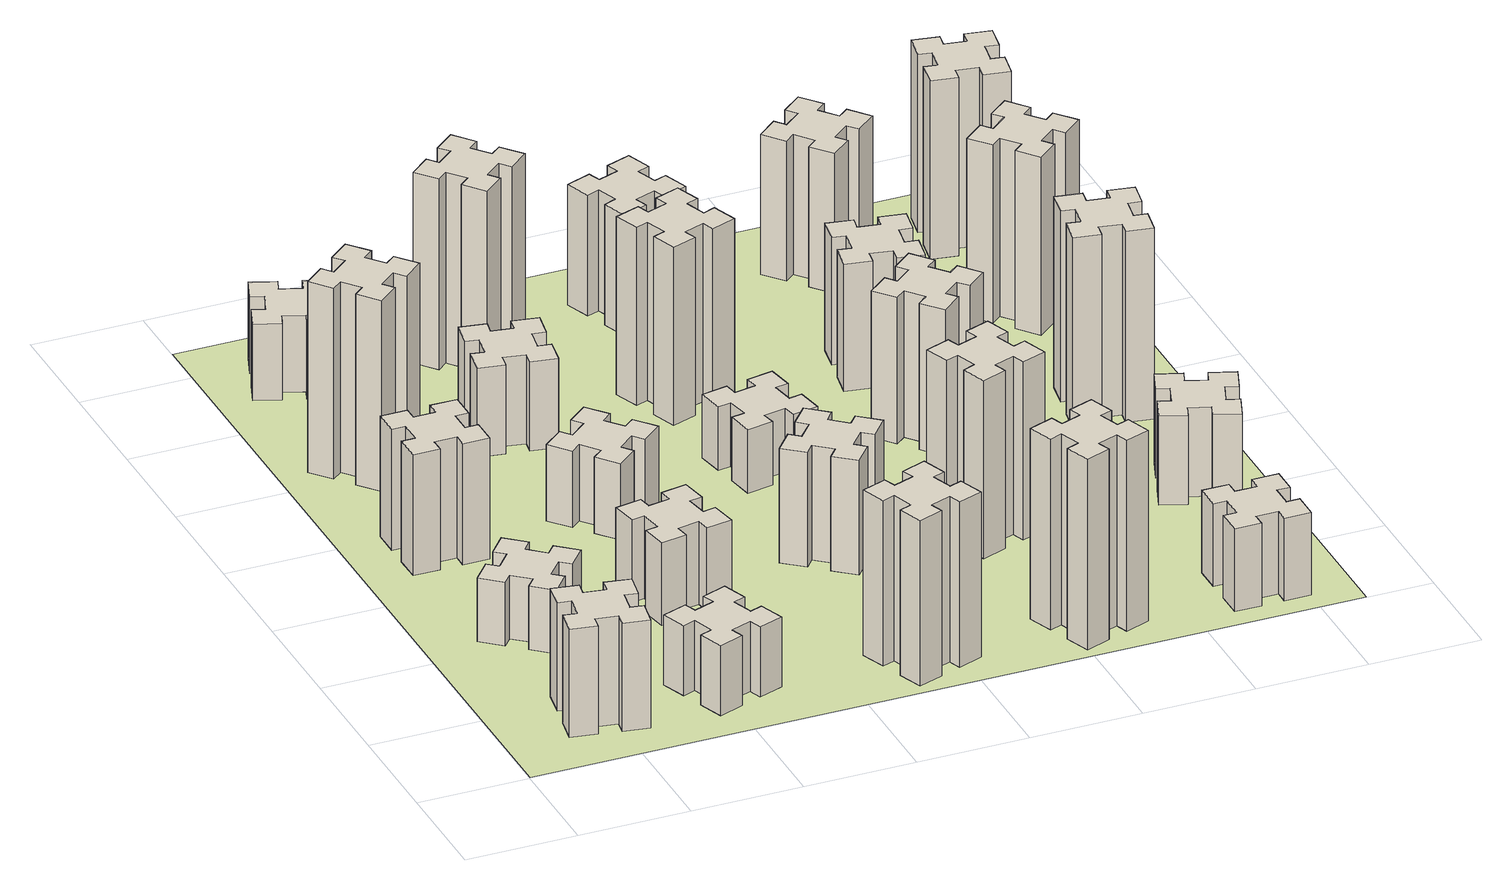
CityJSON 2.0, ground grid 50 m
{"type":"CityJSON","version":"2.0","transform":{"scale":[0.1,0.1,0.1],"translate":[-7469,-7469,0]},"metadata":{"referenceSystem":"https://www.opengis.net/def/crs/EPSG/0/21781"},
"CityObjects":{
"building1":{"type":"Building","attributes":{"class":"1000","function":"1000","usage":"1000","yearOfConstruction":2016,"roofType":"1000","measuredHeight":51,"storeysAboveGround":30,"storeysBelowGround":0},"geometry":[{"type":"Solid","lod":"1","boundaries":[[[[0,1,2,3,4,5,6,7,8,9,10,11,12,13,14,15,16,17,18,19]],[[17,16,20,21]],[[16,15,22,20]],[[15,14,23,22]],[[14,13,24,23]],[[13,12,25,24]],[[12,11,26,25]],[[11,10,27,26]],[[10,9,28,27]],[[9,8,29,28]],[[8,7,30,29]],[[7,6,31,30]],[[6,5,32,31]],[[5,4,33,32]],[[4,3,34,33]],[[3,2,35,34]],[[2,1,36,35]],[[1,0,37,36]],[[0,19,38,37]],[[19,18,39,38]],[[18,17,21,39]],[[24,25,26,27,28,29,30,31,32,33,34,35,36,37,38,39,21,20,22,23]]]]}]},
"building2":{"type":"Building","attributes":{"class":"1000","function":"1000","usage":"1000","yearOfConstruction":2016,"roofType":"1000","measuredHeight":30,"storeysAboveGround":30,"storeysBelowGround":0},"geometry":[{"type":"Solid","lod":"1","boundaries":[[[[40,41,42,43,44,45,46,47,48,49,50,51,52,53,54,55,56,57,58,59]],[[57,56,60,61]],[[56,55,62,60]],[[55,54,63,62]],[[54,53,64,63]],[[53,52,65,64]],[[52,51,66,65]],[[51,50,67,66]],[[50,49,68,67]],[[49,48,69,68]],[[48,47,70,69]],[[47,46,71,70]],[[46,45,72,71]],[[45,44,73,72]],[[44,43,74,73]],[[43,42,75,74]],[[42,41,76,75]],[[41,40,77,76]],[[40,59,78,77]],[[59,58,79,78]],[[58,57,61,79]],[[64,65,66,67,68,69,70,71,72,73,74,75,76,77,78,79,61,60,62,63]]]]}]},
"building3":{"type":"Building","attributes":{"class":"1000","function":"1000","usage":"1000","yearOfConstruction":2016,"roofType":"1000","measuredHeight":57,"storeysAboveGround":30,"storeysBelowGround":0},"geometry":[{"type":"Solid","lod":"1","boundaries":[[[[80,81,82,83,84,85,86,87,88,89,90,91,92,93,94,95,96,97,98,99]],[[97,96,100,101]],[[96,95,102,100]],[[95,94,103,102]],[[94,93,104,103]],[[93,92,105,104]],[[92,91,106,105]],[[91,90,107,106]],[[90,89,108,107]],[[89,88,109,108]],[[88,87,110,109]],[[87,86,111,110]],[[86,85,112,111]],[[85,84,113,112]],[[84,83,114,113]],[[83,82,115,114]],[[82,81,116,115]],[[81,80,117,116]],[[80,99,118,117]],[[99,98,119,118]],[[98,97,101,119]],[[104,105,106,107,108,109,110,111,112,113,114,115,116,117,118,119,101,100,102,103]]]]}]},
"building4":{"type":"Building","attributes":{"class":"1000","function":"1000","usage":"1000","yearOfConstruction":2016,"roofType":"1000","measuredHeight":33,"storeysAboveGround":30,"storeysBelowGround":0},"geometry":[{"type":"Solid","lod":"1","boundaries":[[[[120,121,122,123,124,125,126,127,128,129,130,131,132,133,134,135,136,137,138,139]],[[137,136,140,141]],[[136,135,142,140]],[[135,134,143,142]],[[134,133,144,143]],[[133,132,145,144]],[[132,131,146,145]],[[131,130,147,146]],[[130,129,148,147]],[[129,128,149,148]],[[128,127,150,149]],[[127,126,151,150]],[[126,125,152,151]],[[125,124,153,152]],[[124,123,154,153]],[[123,122,155,154]],[[122,121,156,155]],[[121,120,157,156]],[[120,139,158,157]],[[139,138,159,158]],[[138,137,141,159]],[[144,145,146,147,148,149,150,151,152,153,154,155,156,157,158,159,141,140,142,143]]]]}]},
"building5":{"type":"Building","attributes":{"class":"1000","function":"1000","usage":"1000","yearOfConstruction":2016,"roofType":"1000","measuredHeight":90,"storeysAboveGround":30,"storeysBelowGround":0},"geometry":[{"type":"Solid","lod":"1","boundaries":[[[[160,161,162,163,164,165,166,167,168,169,170,171,172,173,174,175,176,177,178,179]],[[177,176,180,181]],[[176,175,182,180]],[[175,174,183,182]],[[174,173,184,183]],[[173,172,185,184]],[[172,171,186,185]],[[171,170,187,186]],[[170,169,188,187]],[[169,168,189,188]],[[168,167,190,189]],[[167,166,191,190]],[[166,165,192,191]],[[165,164,193,192]],[[164,163,194,193]],[[163,162,195,194]],[[162,161,196,195]],[[161,160,197,196]],[[160,179,198,197]],[[179,178,199,198]],[[178,177,181,199]],[[184,185,186,187,188,189,190,191,192,193,194,195,196,197,198,199,181,180,182,183]]]]}]},
"building6":{"type":"Building","attributes":{"class":"1000","function":"1000","usage":"1000","yearOfConstruction":2016,"roofType":"1000","measuredHeight":36,"storeysAboveGround":30,"storeysBelowGround":0},"geometry":[{"type":"Solid","lod":"1","boundaries":[[[[200,201,202,203,204,205,206,207,208,209,210,211,212,213,214,215,216,217,218,219]],[[217,216,220,221]],[[216,215,222,220]],[[215,214,223,222]],[[214,213,224,223]],[[213,212,225,224]],[[212,211,226,225]],[[211,210,227,226]],[[210,209,228,227]],[[209,208,229,228]],[[208,207,230,229]],[[207,206,231,230]],[[206,205,232,231]],[[205,204,233,232]],[[204,203,234,233]],[[203,202,235,234]],[[202,201,236,235]],[[201,200,237,236]],[[200,219,238,237]],[[219,218,239,238]],[[218,217,221,239]],[[224,225,226,227,228,229,230,231,232,233,234,235,236,237,238,239,221,220,222,223]]]]}]},
"building7":{"type":"Building","attributes":{"class":"1000","function":"1000","usage":"1000","yearOfConstruction":2016,"roofType":"1000","measuredHeight":39,"storeysAboveGround":30,"storeysBelowGround":0},"geometry":[{"type":"Solid","lod":"1","boundaries":[[[[240,241,242,243,244,245,246,247,248,249,250,251,252,253,254,255,256,257,258,259]],[[257,256,260,261]],[[256,255,262,260]],[[255,254,263,262]],[[254,253,264,263]],[[253,252,265,264]],[[252,251,266,265]],[[251,250,267,266]],[[250,249,268,267]],[[249,248,269,268]],[[248,247,270,269]],[[247,246,271,270]],[[246,245,272,271]],[[245,244,273,272]],[[244,243,274,273]],[[243,242,275,274]],[[242,241,276,275]],[[241,240,277,276]],[[240,259,278,277]],[[259,258,279,278]],[[258,257,261,279]],[[264,265,266,267,268,269,270,271,272,273,274,275,276,277,278,279,261,260,262,263]]]]}]},
"building8":{"type":"Building","attributes":{"class":"1000","function":"1000","usage":"1000","yearOfConstruction":2016,"roofType":"1000","measuredHeight":36,"storeysAboveGround":30,"storeysBelowGround":0},"geometry":[{"type":"Solid","lod":"1","boundaries":[[[[280,281,282,283,284,285,286,287,288,289,290,291,292,293,294,295,296,297,298,299]],[[297,296,300,301]],[[296,295,302,300]],[[295,294,303,302]],[[294,293,304,303]],[[293,292,305,304]],[[292,291,306,305]],[[291,290,307,306]],[[290,289,308,307]],[[289,288,309,308]],[[288,287,310,309]],[[287,286,311,310]],[[286,285,312,311]],[[285,284,313,312]],[[284,283,314,313]],[[283,282,315,314]],[[282,281,316,315]],[[281,280,317,316]],[[280,299,318,317]],[[299,298,319,318]],[[298,297,301,319]],[[304,305,306,307,308,309,310,311,312,313,314,315,316,317,318,319,301,300,302,303]]]]}]},
"building9":{"type":"Building","attributes":{"class":"1000","function":"1000","usage":"1000","yearOfConstruction":2016,"roofType":"1000","measuredHeight":42,"storeysAboveGround":30,"storeysBelowGround":0},"geometry":[{"type":"Solid","lod":"1","boundaries":[[[[320,321,322,323,324,325,326,327,328,329,330,331,332,333,334,335,336,337,338,339]],[[337,336,340,341]],[[336,335,342,340]],[[335,334,343,342]],[[334,333,344,343]],[[333,332,345,344]],[[332,331,346,345]],[[331,330,347,346]],[[330,329,348,347]],[[329,328,349,348]],[[328,327,350,349]],[[327,326,351,350]],[[326,325,352,351]],[[325,324,353,352]],[[324,323,354,353]],[[323,322,355,354]],[[322,321,356,355]],[[321,320,357,356]],[[320,339,358,357]],[[339,338,359,358]],[[338,337,341,359]],[[344,345,346,347,348,349,350,351,352,353,354,355,356,357,358,359,341,340,342,343]]]]}]},
"building10":{"type":"Building","attributes":{"class":"1000","function":"1000","usage":"1000","yearOfConstruction":2016,"roofType":"1000","measuredHeight":78,"storeysAboveGround":30,"storeysBelowGround":0},"geometry":[{"type":"Solid","lod":"1","boundaries":[[[[360,361,362,363,364,365,366,367,368,369,370,371,372,373,374,375,376,377,378,379]],[[377,376,380,381]],[[376,375,382,380]],[[375,374,383,382]],[[374,373,384,383]],[[373,372,385,384]],[[372,371,386,385]],[[371,370,387,386]],[[370,369,388,387]],[[369,368,389,388]],[[368,367,390,389]],[[367,366,391,390]],[[366,365,392,391]],[[365,364,393,392]],[[364,363,394,393]],[[363,362,395,394]],[[362,361,396,395]],[[361,360,397,396]],[[360,379,398,397]],[[379,378,399,398]],[[378,377,381,399]],[[384,385,386,387,388,389,390,391,392,393,394,395,396,397,398,399,381,380,382,383]]]]}]},
"building11":{"type":"Building","attributes":{"class":"1000","function":"1000","usage":"1000","yearOfConstruction":2016,"roofType":"1000","measuredHeight":90,"storeysAboveGround":30,"storeysBelowGround":0},"geometry":[{"type":"Solid","lod":"1","boundaries":[[[[400,401,402,403,404,405,406,407,408,409,410,411,412,413,414,415,416,417,418,419]],[[417,416,420,421]],[[416,415,422,420]],[[415,414,423,422]],[[414,413,424,423]],[[413,412,425,424]],[[412,411,426,425]],[[411,410,427,426]],[[410,409,428,427]],[[409,408,429,428]],[[408,407,430,429]],[[407,406,431,430]],[[406,405,432,431]],[[405,404,433,432]],[[404,403,434,433]],[[403,402,435,434]],[[402,401,436,435]],[[401,400,437,436]],[[400,419,438,437]],[[419,418,439,438]],[[418,417,421,439]],[[424,425,426,427,428,429,430,431,432,433,434,435,436,437,438,439,421,420,422,423]]]]}]},
"building12":{"type":"Building","attributes":{"class":"1000","function":"1000","usage":"1000","yearOfConstruction":2016,"roofType":"1000","measuredHeight":54,"storeysAboveGround":30,"storeysBelowGround":0},"geometry":[{"type":"Solid","lod":"1","boundaries":[[[[440,441,442,443,444,445,446,447,448,449,450,451,452,453,454,455,456,457,458,459]],[[457,456,460,461]],[[456,455,462,460]],[[455,454,463,462]],[[454,453,464,463]],[[453,452,465,464]],[[452,451,466,465]],[[451,450,467,466]],[[450,449,468,467]],[[449,448,469,468]],[[448,447,470,469]],[[447,446,471,470]],[[446,445,472,471]],[[445,444,473,472]],[[444,443,474,473]],[[443,442,475,474]],[[442,441,476,475]],[[441,440,477,476]],[[440,459,478,477]],[[459,458,479,478]],[[458,457,461,479]],[[464,465,466,467,468,469,470,471,472,473,474,475,476,477,478,479,461,460,462,463]]]]}]},
"building13":{"type":"Building","attributes":{"class":"1000","function":"1000","usage":"1000","yearOfConstruction":2016,"roofType":"1000","measuredHeight":30,"storeysAboveGround":30,"storeysBelowGround":0},"geometry":[{"type":"Solid","lod":"1","boundaries":[[[[480,481,482,483,484,485,486,487,488,489,490,491,492,493,494,495,496,497,498,499]],[[497,496,500,501]],[[496,495,502,500]],[[495,494,503,502]],[[494,493,504,503]],[[493,492,505,504]],[[492,491,506,505]],[[491,490,507,506]],[[490,489,508,507]],[[489,488,509,508]],[[488,487,510,509]],[[487,486,511,510]],[[486,485,512,511]],[[485,484,513,512]],[[484,483,514,513]],[[483,482,515,514]],[[482,481,516,515]],[[481,480,517,516]],[[480,499,518,517]],[[499,498,519,518]],[[498,497,501,519]],[[504,505,506,507,508,509,510,511,512,513,514,515,516,517,518,519,501,500,502,503]]]]}]},
"building14":{"type":"Building","attributes":{"class":"1000","function":"1000","usage":"1000","yearOfConstruction":2016,"roofType":"1000","measuredHeight":84,"storeysAboveGround":30,"storeysBelowGround":0},"geometry":[{"type":"Solid","lod":"1","boundaries":[[[[520,521,522,523,524,525,526,527,528,529,530,531,532,533,534,535,536,537,538,539]],[[537,536,540,541]],[[536,535,542,540]],[[535,534,543,542]],[[534,533,544,543]],[[533,532,545,544]],[[532,531,546,545]],[[531,530,547,546]],[[530,529,548,547]],[[529,528,549,548]],[[528,527,550,549]],[[527,526,551,550]],[[526,525,552,551]],[[525,524,553,552]],[[524,523,554,553]],[[523,522,555,554]],[[522,521,556,555]],[[521,520,557,556]],[[520,539,558,557]],[[539,538,559,558]],[[538,537,541,559]],[[544,545,546,547,548,549,550,551,552,553,554,555,556,557,558,559,541,540,542,543]]]]}]},
"building15":{"type":"Building","attributes":{"class":"1000","function":"1000","usage":"1000","yearOfConstruction":2016,"roofType":"1000","measuredHeight":90,"storeysAboveGround":30,"storeysBelowGround":0},"geometry":[{"type":"Solid","lod":"1","boundaries":[[[[560,561,562,563,564,565,566,567,568,569,570,571,572,573,574,575,576,577,578,579]],[[577,576,580,581]],[[576,575,582,580]],[[575,574,583,582]],[[574,573,584,583]],[[573,572,585,584]],[[572,571,586,585]],[[571,570,587,586]],[[570,569,588,587]],[[569,568,589,588]],[[568,567,590,589]],[[567,566,591,590]],[[566,565,592,591]],[[565,564,593,592]],[[564,563,594,593]],[[563,562,595,594]],[[562,561,596,595]],[[561,560,597,596]],[[560,579,598,597]],[[579,578,599,598]],[[578,577,581,599]],[[584,585,586,587,588,589,590,591,592,593,594,595,596,597,598,599,581,580,582,583]]]]}]},
"building16":{"type":"Building","attributes":{"class":"1000","function":"1000","usage":"1000","yearOfConstruction":2016,"roofType":"1000","measuredHeight":84,"storeysAboveGround":30,"storeysBelowGround":0},"geometry":[{"type":"Solid","lod":"1","boundaries":[[[[600,601,602,603,604,605,606,607,608,609,610,611,612,613,614,615,616,617,618,619]],[[617,616,620,621]],[[616,615,622,620]],[[615,614,623,622]],[[614,613,624,623]],[[613,612,625,624]],[[612,611,626,625]],[[611,610,627,626]],[[610,609,628,627]],[[609,608,629,628]],[[608,607,630,629]],[[607,606,631,630]],[[606,605,632,631]],[[605,604,633,632]],[[604,603,634,633]],[[603,602,635,634]],[[602,601,636,635]],[[601,600,637,636]],[[600,619,638,637]],[[619,618,639,638]],[[618,617,621,639]],[[624,625,626,627,628,629,630,631,632,633,634,635,636,637,638,639,621,620,622,623]]]]}]},
"building17":{"type":"Building","attributes":{"class":"1000","function":"1000","usage":"1000","yearOfConstruction":2016,"roofType":"1000","measuredHeight":57,"storeysAboveGround":30,"storeysBelowGround":0},"geometry":[{"type":"Solid","lod":"1","boundaries":[[[[640,641,642,643,644,645,646,647,648,649,650,651,652,653,654,655,656,657,658,659]],[[657,656,660,661]],[[656,655,662,660]],[[655,654,663,662]],[[654,653,664,663]],[[653,652,665,664]],[[652,651,666,665]],[[651,650,667,666]],[[650,649,668,667]],[[649,648,669,668]],[[648,647,670,669]],[[647,646,671,670]],[[646,645,672,671]],[[645,644,673,672]],[[644,643,674,673]],[[643,642,675,674]],[[642,641,676,675]],[[641,640,677,676]],[[640,659,678,677]],[[659,658,679,678]],[[658,657,661,679]],[[664,665,666,667,668,669,670,671,672,673,674,675,676,677,678,679,661,660,662,663]]]]}]},
"building18":{"type":"Building","attributes":{"class":"1000","function":"1000","usage":"1000","yearOfConstruction":2016,"roofType":"1000","measuredHeight":69,"storeysAboveGround":30,"storeysBelowGround":0},"geometry":[{"type":"Solid","lod":"1","boundaries":[[[[680,681,682,683,684,685,686,687,688,689,690,691,692,693,694,695,696,697,698,699]],[[697,696,700,701]],[[696,695,702,700]],[[695,694,703,702]],[[694,693,704,703]],[[693,692,705,704]],[[692,691,706,705]],[[691,690,707,706]],[[690,689,708,707]],[[689,688,709,708]],[[688,687,710,709]],[[687,686,711,710]],[[686,685,712,711]],[[685,684,713,712]],[[684,683,714,713]],[[683,682,715,714]],[[682,681,716,715]],[[681,680,717,716]],[[680,699,718,717]],[[699,698,719,718]],[[698,697,701,719]],[[704,705,706,707,708,709,710,711,712,713,714,715,716,717,718,719,701,700,702,703]]]]}]},
"building19":{"type":"Building","attributes":{"class":"1000","function":"1000","usage":"1000","yearOfConstruction":2016,"roofType":"1000","measuredHeight":60,"storeysAboveGround":30,"storeysBelowGround":0},"geometry":[{"type":"Solid","lod":"1","boundaries":[[[[720,721,722,723,724,725,726,727,728,729,730,731,732,733,734,735,736,737,738,739]],[[737,736,740,741]],[[736,735,742,740]],[[735,734,743,742]],[[734,733,744,743]],[[733,732,745,744]],[[732,731,746,745]],[[731,730,747,746]],[[730,729,748,747]],[[729,728,749,748]],[[728,727,750,749]],[[727,726,751,750]],[[726,725,752,751]],[[725,724,753,752]],[[724,723,754,753]],[[723,722,755,754]],[[722,721,756,755]],[[721,720,757,756]],[[720,739,758,757]],[[739,738,759,758]],[[738,737,741,759]],[[744,745,746,747,748,749,750,751,752,753,754,755,756,757,758,759,741,740,742,743]]]]}]},
"building20":{"type":"Building","attributes":{"class":"1000","function":"1000","usage":"1000","yearOfConstruction":2016,"roofType":"1000","measuredHeight":39,"storeysAboveGround":30,"storeysBelowGround":0},"geometry":[{"type":"Solid","lod":"1","boundaries":[[[[760,761,762,763,764,765,766,767,768,769,770,771,772,773,774,775,776,777,778,779]],[[777,776,780,781]],[[776,775,782,780]],[[775,774,783,782]],[[774,773,784,783]],[[773,772,785,784]],[[772,771,786,785]],[[771,770,787,786]],[[770,769,788,787]],[[769,768,789,788]],[[768,767,790,789]],[[767,766,791,790]],[[766,765,792,791]],[[765,764,793,792]],[[764,763,794,793]],[[763,762,795,794]],[[762,761,796,795]],[[761,760,797,796]],[[760,779,798,797]],[[779,778,799,798]],[[778,777,781,799]],[[784,785,786,787,788,789,790,791,792,793,794,795,796,797,798,799,781,780,782,783]]]]}]},
"building21":{"type":"Building","attributes":{"class":"1000","function":"1000","usage":"1000","yearOfConstruction":2016,"roofType":"1000","measuredHeight":66,"storeysAboveGround":30,"storeysBelowGround":0},"geometry":[{"type":"Solid","lod":"1","boundaries":[[[[800,801,802,803,804,805,806,807,808,809,810,811,812,813,814,815,816,817,818,819]],[[817,816,820,821]],[[816,815,822,820]],[[815,814,823,822]],[[814,813,824,823]],[[813,812,825,824]],[[812,811,826,825]],[[811,810,827,826]],[[810,809,828,827]],[[809,808,829,828]],[[808,807,830,829]],[[807,806,831,830]],[[806,805,832,831]],[[805,804,833,832]],[[804,803,834,833]],[[803,802,835,834]],[[802,801,836,835]],[[801,800,837,836]],[[800,819,838,837]],[[819,818,839,838]],[[818,817,821,839]],[[824,825,826,827,828,829,830,831,832,833,834,835,836,837,838,839,821,820,822,823]]]]}]},
"building22":{"type":"Building","attributes":{"class":"1000","function":"1000","usage":"1000","yearOfConstruction":2016,"roofType":"1000","measuredHeight":42,"storeysAboveGround":30,"storeysBelowGround":0},"geometry":[{"type":"Solid","lod":"1","boundaries":[[[[840,841,842,843,844,845,846,847,848,849,850,851,852,853,854,855,856,857,858,859]],[[857,856,860,861]],[[856,855,862,860]],[[855,854,863,862]],[[854,853,864,863]],[[853,852,865,864]],[[852,851,866,865]],[[851,850,867,866]],[[850,849,868,867]],[[849,848,869,868]],[[848,847,870,869]],[[847,846,871,870]],[[846,845,872,871]],[[845,844,873,872]],[[844,843,874,873]],[[843,842,875,874]],[[842,841,876,875]],[[841,840,877,876]],[[840,859,878,877]],[[859,858,879,878]],[[858,857,861,879]],[[864,865,866,867,868,869,870,871,872,873,874,875,876,877,878,879,861,860,862,863]]]]}]},
"building23":{"type":"Building","attributes":{"class":"1000","function":"1000","usage":"1000","yearOfConstruction":2016,"roofType":"1000","measuredHeight":90,"storeysAboveGround":30,"storeysBelowGround":0},"geometry":[{"type":"Solid","lod":"1","boundaries":[[[[880,881,882,883,884,885,886,887,888,889,890,891,892,893,894,895,896,897,898,899]],[[897,896,900,901]],[[896,895,902,900]],[[895,894,903,902]],[[894,893,904,903]],[[893,892,905,904]],[[892,891,906,905]],[[891,890,907,906]],[[890,889,908,907]],[[889,888,909,908]],[[888,887,910,909]],[[887,886,911,910]],[[886,885,912,911]],[[885,884,913,912]],[[884,883,914,913]],[[883,882,915,914]],[[882,881,916,915]],[[881,880,917,916]],[[880,899,918,917]],[[899,898,919,918]],[[898,897,901,919]],[[904,905,906,907,908,909,910,911,912,913,914,915,916,917,918,919,901,900,902,903]]]]}]},
"building24":{"type":"Building","attributes":{"class":"1000","function":"1000","usage":"1000","yearOfConstruction":2016,"roofType":"1000","measuredHeight":84,"storeysAboveGround":30,"storeysBelowGround":0},"geometry":[{"type":"Solid","lod":"1","boundaries":[[[[920,921,922,923,924,925,926,927,928,929,930,931,932,933,934,935,936,937,938,939]],[[937,936,940,941]],[[936,935,942,940]],[[935,934,943,942]],[[934,933,944,943]],[[933,932,945,944]],[[932,931,946,945]],[[931,930,947,946]],[[930,929,948,947]],[[929,928,949,948]],[[928,927,950,949]],[[927,926,951,950]],[[926,925,952,951]],[[925,924,953,952]],[[924,923,954,953]],[[923,922,955,954]],[[922,921,956,955]],[[921,920,957,956]],[[920,939,958,957]],[[939,938,959,958]],[[938,937,941,959]],[[944,945,946,947,948,949,950,951,952,953,954,955,956,957,958,959,941,940,942,943]]]]}]},
"building25":{"type":"Building","attributes":{"class":"1000","function":"1000","usage":"1000","yearOfConstruction":2016,"roofType":"1000","measuredHeight":84,"storeysAboveGround":30,"storeysBelowGround":0},"geometry":[{"type":"Solid","lod":"1","boundaries":[[[[960,961,962,963,964,965,966,967,968,969,970,971,972,973,974,975,976,977,978,979]],[[977,976,980,981]],[[976,975,982,980]],[[975,974,983,982]],[[974,973,984,983]],[[973,972,985,984]],[[972,971,986,985]],[[971,970,987,986]],[[970,969,988,987]],[[969,968,989,988]],[[968,967,990,989]],[[967,966,991,990]],[[966,965,992,991]],[[965,964,993,992]],[[964,963,994,993]],[[963,962,995,994]],[[962,961,996,995]],[[961,960,997,996]],[[960,979,998,997]],[[979,978,999,998]],[[978,977,981,999]],[[984,985,986,987,988,989,990,991,992,993,994,995,996,997,998,999,981,980,982,983]]]]}]},
"landuse1":{"type":"LandUse","attributes":{"name":"plot1","function":"1010"},"geometry":[{"type":"MultiSurface","lod":"1","boundaries":[[[1000,1001,1002,1003]]]}]}
},
"vertices":[
[376,444,0],[358,345,0],[299,356,0],[278,237,0],[397,217,0],[407,276,0],[505,258,0],[495,199,0],[613,178,0],[634,297,0],[575,307,0],[592,405,0],[651,395,0],[672,513,0],[554,534,0],[544,475,0],[445,492,0],[456,551,0],[337,572,0],[317,454,0],[445,492,510],[456,551,510],[544,475,510],[554,534,510],[672,513,510],[651,395,510],[592,405,510],[575,307,510],[634,297,510],[613,178,510],[495,199,510],[505,258,510],[407,276,510],[397,217,510],[278,237,510],[299,356,510],[358,345,510],[376,444,510],[317,454,510],[337,572,510],
[423,1224,0],[359,1148,0],[313,1186,0],[236,1094,0],[328,1017,0],[366,1063,0],[443,999,0],[404,953,0],[496,876,0],[573,968,0],[527,1006,0],[592,1083,0],[638,1044,0],[715,1136,0],[623,1213,0],[584,1167,0],[508,1232,0],[546,1278,0],[454,1355,0],[377,1263,0],[508,1232,300],[546,1278,300],[584,1167,300],[623,1213,300],[715,1136,300],[638,1044,300],[592,1083,300],[527,1006,300],[573,968,300],[496,876,300],[404,953,300],[443,999,300],[366,1063,300],[328,1017,300],[236,1094,300],[313,1186,300],[359,1148,300],[423,1224,300],[377,1263,300],[454,1355,300],
[425,1965,0],[325,1965,0],[325,2025,0],[205,2025,0],[205,1905,0],[265,1905,0],[265,1805,0],[205,1805,0],[205,1685,0],[325,1685,0],[325,1745,0],[425,1745,0],[425,1685,0],[545,1685,0],[545,1805,0],[485,1805,0],[485,1905,0],[545,1905,0],[545,2025,0],[425,2025,0],[485,1905,570],[545,1905,570],[485,1805,570],[545,1805,570],[545,1685,570],[425,1685,570],[425,1745,570],[325,1745,570],[325,1685,570],[205,1685,570],[205,1805,570],[265,1805,570],[265,1905,570],[205,1905,570],[205,2025,570],[325,2025,570],[325,1965,570],[425,1965,570],[425,2025,570],[545,2025,570],
[1136,366,0],[1102,460,0],[1158,480,0],[1117,593,0],[1004,552,0],[1025,496,0],[931,462,0],[910,518,0],[797,477,0],[839,364,0],[895,385,0],[929,291,0],[873,270,0],[914,157,0],[1027,199,0],[1006,255,0],[1100,289,0],[1120,233,0],[1233,274,0],[1192,387,0],[1100,289,330],[1120,233,330],[1006,255,330],[1027,199,330],[914,157,330],[873,270,330],[929,291,330],[895,385,330],[839,364,330],[797,477,330],[910,518,330],[931,462,330],[1025,496,330],[1004,552,330],[1117,593,330],[1158,480,330],[1102,460,330],[1136,366,330],[1192,387,330],[1233,274,330],
[492,2628,0],[427,2704,0],[473,2743,0],[396,2835,0],[304,2758,0],[343,2712,0],[266,2647,0],[228,2693,0],[136,2616,0],[213,2524,0],[259,2563,0],[323,2486,0],[277,2448,0],[354,2356,0],[446,2433,0],[408,2479,0],[484,2543,0],[523,2497,0],[615,2574,0],[538,2666,0],[484,2543,900],[523,2497,900],[408,2479,900],[446,2433,900],[354,2356,900],[277,2448,900],[323,2486,900],[259,2563,900],[213,2524,900],[136,2616,900],[228,2693,900],[266,2647,900],[343,2712,900],[304,2758,900],[396,2835,900],[473,2743,900],[427,2704,900],[492,2628,900],[538,2666,900],[615,2574,900],
[462,3251,0],[496,3345,0],[552,3324,0],[593,3437,0],[480,3478,0],[460,3422,0],[366,3456,0],[387,3512,0],[274,3553,0],[233,3440,0],[289,3420,0],[255,3326,0],[199,3347,0],[157,3234,0],[270,3193,0],[291,3249,0],[385,3215,0],[364,3159,0],[477,3117,0],[518,3230,0],[385,3215,360],[364,3159,360],[291,3249,360],[270,3193,360],[157,3234,360],[199,3347,360],[255,3326,360],[289,3420,360],[233,3440,360],[274,3553,360],[387,3512,360],[366,3456,360],[460,3422,360],[480,3478,360],[593,3437,360],[552,3324,360],[496,3345,360],[462,3251,360],[518,3230,360],[477,3117,360],
[998,1145,0],[1016,1047,0],[957,1037,0],[977,918,0],[1096,939,0],[1085,998,0],[1184,1016,0],[1194,957,0],[1312,977,0],[1291,1096,0],[1232,1085,0],[1215,1184,0],[1274,1194,0],[1253,1312,0],[1135,1291,0],[1145,1232,0],[1047,1215,0],[1037,1274,0],[918,1253,0],[939,1135,0],[1047,1215,390],[1037,1274,390],[1145,1232,390],[1135,1291,390],[1253,1312,390],[1274,1194,390],[1215,1184,390],[1232,1085,390],[1291,1096,390],[1312,977,390],[1194,957,390],[1184,1016,390],[1085,998,390],[1096,939,390],[977,918,390],[957,1037,390],[1016,1047,390],[998,1145,390],[939,1135,390],[918,1253,390],
[1083,1972,0],[1006,1907,0],[968,1953,0],[876,1876,0],[953,1784,0],[999,1823,0],[1063,1746,0],[1017,1708,0],[1094,1616,0],[1186,1693,0],[1148,1739,0],[1224,1803,0],[1263,1757,0],[1355,1834,0],[1278,1926,0],[1232,1888,0],[1167,1964,0],[1213,2003,0],[1136,2095,0],[1044,2018,0],[1167,1964,360],[1213,2003,360],[1232,1888,360],[1278,1926,360],[1355,1834,360],[1263,1757,360],[1224,1803,360],[1148,1739,360],[1186,1693,360],[1094,1616,360],[1017,1708,360],[1063,1746,360],[999,1823,360],[953,1784,360],[876,1876,360],[968,1953,360],[1006,1907,360],[1083,1972,360],[1044,2018,360],[1136,2095,360],
[1115,2527,0],[1132,2625,0],[1191,2615,0],[1212,2733,0],[1094,2754,0],[1084,2695,0],[985,2712,0],[996,2771,0],[877,2792,0],[857,2674,0],[916,2664,0],[898,2565,0],[839,2576,0],[818,2457,0],[937,2437,0],[947,2496,0],[1045,2478,0],[1035,2419,0],[1153,2398,0],[1174,2517,0],[1045,2478,420],[1035,2419,420],[947,2496,420],[937,2437,420],[818,2457,420],[839,2576,420],[898,2565,420],[916,2664,420],[857,2674,420],[877,2792,420],[996,2771,420],[985,2712,420],[1084,2695,420],[1094,2754,420],[1212,2733,420],[1191,2615,420],[1132,2625,420],[1115,2527,420],[1174,2517,420],[1153,2398,420],
[1865,396,0],[1771,362,0],[1750,418,0],[1637,377,0],[1679,264,0],[1735,285,0],[1769,191,0],[1713,170,0],[1754,57,0],[1867,99,0],[1846,155,0],[1940,189,0],[1960,133,0],[2073,174,0],[2032,287,0],[1976,266,0],[1942,360,0],[1998,380,0],[1957,493,0],[1844,452,0],[1942,360,780],[1998,380,780],[1976,266,780],[2032,287,780],[2073,174,780],[1960,133,780],[1940,189,780],[1846,155,780],[1867,99,780],[1754,57,780],[1713,170,780],[1769,191,780],[1735,285,780],[1679,264,780],[1637,377,780],[1750,418,780],[1771,362,780],[1865,396,780],[1844,452,780],[1957,493,780],
[999,3203,0],[1063,3126,0],[1017,3088,0],[1094,2996,0],[1186,3073,0],[1148,3119,0],[1224,3183,0],[1263,3137,0],[1355,3214,0],[1278,3306,0],[1232,3268,0],[1167,3344,0],[1213,3383,0],[1136,3475,0],[1044,3398,0],[1083,3352,0],[1006,3287,0],[968,3333,0],[876,3256,0],[953,3164,0],[1006,3287,900],[968,3333,900],[1083,3352,900],[1044,3398,900],[1136,3475,900],[1213,3383,900],[1167,3344,900],[1232,3268,900],[1278,3306,900],[1355,3214,900],[1263,3137,900],[1224,3183,900],[1148,3119,900],[1186,3073,900],[1094,2996,900],[1017,3088,900],[1063,3126,900],[999,3203,900],[953,3164,900],[876,3256,900],
[1746,1163,0],[1823,1099,0],[1784,1053,0],[1876,976,0],[1953,1068,0],[1907,1106,0],[1972,1183,0],[2018,1144,0],[2095,1236,0],[2003,1313,0],[1964,1267,0],[1888,1332,0],[1926,1378,0],[1834,1455,0],[1757,1363,0],[1803,1324,0],[1739,1248,0],[1693,1286,0],[1616,1194,0],[1708,1117,0],[1739,1248,540],[1693,1286,540],[1803,1324,540],[1757,1363,540],[1834,1455,540],[1926,1378,540],[1888,1332,540],[1964,1267,540],[2003,1313,540],[2095,1236,540],[2018,1144,540],[1972,1183,540],[1907,1106,540],[1953,1068,540],[1876,976,540],[1784,1053,540],[1823,1099,540],[1746,1163,540],[1708,1117,540],[1616,1194,540],
[1972,1925,0],[1955,2024,0],[2014,2034,0],[1993,2152,0],[1875,2131,0],[1885,2072,0],[1787,2055,0],[1777,2114,0],[1658,2093,0],[1679,1975,0],[1738,1985,0],[1756,1887,0],[1697,1877,0],[1717,1758,0],[1836,1779,0],[1825,1838,0],[1924,1856,0],[1934,1797,0],[2052,1817,0],[2031,1936,0],[1924,1856,300],[1934,1797,300],[1825,1838,300],[1836,1779,300],[1717,1758,300],[1697,1877,300],[1756,1887,300],[1738,1985,300],[1679,1975,300],[1658,2093,300],[1777,2114,300],[1787,2055,300],[1885,2072,300],[1875,2131,300],[1993,2152,300],[2014,2034,300],[1955,2024,300],[1972,1925,300],[2031,1936,300],[2052,1817,300],
[1876,2586,0],[1842,2680,0],[1898,2700,0],[1857,2813,0],[1744,2772,0],[1765,2716,0],[1671,2682,0],[1650,2738,0],[1537,2697,0],[1579,2584,0],[1635,2605,0],[1669,2511,0],[1613,2490,0],[1654,2377,0],[1767,2419,0],[1746,2475,0],[1840,2509,0],[1860,2453,0],[1973,2494,0],[1932,2607,0],[1840,2509,840],[1860,2453,840],[1746,2475,840],[1767,2419,840],[1654,2377,840],[1613,2490,840],[1669,2511,840],[1635,2605,840],[1579,2584,840],[1537,2697,840],[1650,2738,840],[1671,2682,840],[1765,2716,840],[1744,2772,840],[1857,2813,840],[1898,2700,840],[1842,2680,840],[1876,2586,840],[1932,2607,840],[1973,2494,840],
[2716,266,0],[2682,360,0],[2738,380,0],[2697,493,0],[2584,452,0],[2605,396,0],[2511,362,0],[2490,418,0],[2377,377,0],[2419,264,0],[2475,285,0],[2509,191,0],[2453,170,0],[2494,57,0],[2607,99,0],[2586,155,0],[2680,189,0],[2700,133,0],[2813,174,0],[2772,287,0],[2680,189,900],[2700,133,900],[2586,155,900],[2607,99,900],[2494,57,900],[2453,170,900],[2509,191,900],[2475,285,900],[2419,264,900],[2377,377,900],[2490,418,900],[2511,362,900],[2605,396,900],[2584,452,900],[2697,493,900],[2738,380,900],[2682,360,900],[2716,266,900],[2772,287,900],[2813,174,900],
[2505,1236,0],[2411,1202,0],[2390,1258,0],[2277,1217,0],[2319,1104,0],[2375,1125,0],[2409,1031,0],[2353,1010,0],[2394,897,0],[2507,939,0],[2486,995,0],[2580,1029,0],[2600,973,0],[2713,1014,0],[2672,1127,0],[2616,1106,0],[2582,1200,0],[2638,1220,0],[2597,1333,0],[2484,1292,0],[2582,1200,840],[2638,1220,840],[2616,1106,840],[2672,1127,840],[2713,1014,840],[2600,973,840],[2580,1029,840],[2486,995,840],[2507,939,840],[2394,897,840],[2353,1010,840],[2409,1031,840],[2375,1125,840],[2319,1104,840],[2277,1217,840],[2390,1258,840],[2411,1202,840],[2505,1236,840],[2484,1292,840],[2597,1333,840],
[1846,3215,0],[1940,3249,0],[1960,3193,0],[2073,3234,0],[2032,3347,0],[1976,3326,0],[1942,3420,0],[1998,3440,0],[1957,3553,0],[1844,3512,0],[1865,3456,0],[1771,3422,0],[1750,3478,0],[1637,3437,0],[1679,3324,0],[1735,3345,0],[1769,3251,0],[1713,3230,0],[1754,3117,0],[1867,3159,0],[1769,3251,570],[1713,3230,570],[1735,3345,570],[1679,3324,570],[1637,3437,570],[1750,3478,570],[1771,3422,570],[1865,3456,570],[1844,3512,570],[1957,3553,570],[1998,3440,570],[1942,3420,570],[1976,3326,570],[2032,3347,570],[2073,3234,570],[1960,3193,570],[1940,3249,570],[1846,3215,570],[1867,3159,570],[1754,3117,570],
[2712,1988,0],[2647,2064,0],[2693,2103,0],[2616,2195,0],[2524,2118,0],[2563,2072,0],[2486,2007,0],[2448,2053,0],[2356,1976,0],[2433,1884,0],[2479,1923,0],[2543,1846,0],[2497,1808,0],[2574,1716,0],[2666,1793,0],[2628,1839,0],[2704,1903,0],[2743,1857,0],[2835,1934,0],[2758,2026,0],[2704,1903,690],[2743,1857,690],[2628,1839,690],[2666,1793,690],[2574,1716,690],[2497,1808,690],[2543,1846,690],[2479,1923,690],[2433,1884,690],[2356,1976,690],[2448,2053,690],[2486,2007,690],[2563,2072,690],[2524,2118,690],[2616,2195,690],[2693,2103,690],[2647,2064,690],[2712,1988,690],[2758,2026,690],[2835,1934,690],
[2664,2595,0],[2565,2612,0],[2576,2671,0],[2457,2692,0],[2437,2574,0],[2496,2564,0],[2478,2465,0],[2419,2476,0],[2398,2357,0],[2517,2337,0],[2527,2396,0],[2625,2378,0],[2615,2319,0],[2733,2298,0],[2754,2417,0],[2695,2427,0],[2712,2525,0],[2771,2515,0],[2792,2633,0],[2674,2654,0],[2712,2525,600],[2771,2515,600],[2695,2427,600],[2754,2417,600],[2733,2298,600],[2615,2319,600],[2625,2378,600],[2527,2396,600],[2517,2337,600],[2398,2357,600],[2419,2476,600],[2478,2465,600],[2496,2564,600],[2437,2574,600],[2457,2692,600],[2576,2671,600],[2565,2612,600],[2664,2595,600],[2674,2654,600],[2792,2633,600],
[3225,325,0],[3225,225,0],[3165,225,0],[3165,105,0],[3285,105,0],[3285,165,0],[3385,165,0],[3385,105,0],[3505,105,0],[3505,225,0],[3445,225,0],[3445,325,0],[3505,325,0],[3505,445,0],[3385,445,0],[3385,385,0],[3285,385,0],[3285,445,0],[3165,445,0],[3165,325,0],[3285,385,390],[3285,445,390],[3385,385,390],[3385,445,390],[3505,445,390],[3505,325,390],[3445,325,390],[3445,225,390],[3505,225,390],[3505,105,390],[3385,105,390],[3385,165,390],[3285,165,390],[3285,105,390],[3165,105,390],[3165,225,390],[3225,225,390],[3225,325,390],[3165,325,390],[3165,445,390],
[2812,3368,0],[2747,3444,0],[2793,3483,0],[2716,3575,0],[2624,3498,0],[2663,3452,0],[2586,3387,0],[2548,3433,0],[2456,3356,0],[2533,3264,0],[2579,3303,0],[2643,3226,0],[2597,3188,0],[2674,3096,0],[2766,3173,0],[2728,3219,0],[2804,3283,0],[2843,3237,0],[2935,3314,0],[2858,3406,0],[2804,3283,660],[2843,3237,660],[2728,3219,660],[2766,3173,660],[2674,3096,660],[2597,3188,660],[2643,3226,660],[2579,3303,660],[2533,3264,660],[2456,3356,660],[2548,3433,660],[2586,3387,660],[2663,3452,660],[2624,3498,660],[2716,3575,660],[2793,3483,660],[2747,3444,660],[2812,3368,660],[2858,3406,660],[2935,3314,660],
[3351,1029,0],[3445,995,0],[3424,939,0],[3537,897,0],[3578,1010,0],[3522,1031,0],[3556,1125,0],[3612,1104,0],[3653,1217,0],[3540,1258,0],[3520,1202,0],[3426,1236,0],[3447,1292,0],[3334,1333,0],[3293,1220,0],[3349,1200,0],[3315,1106,0],[3259,1127,0],[3217,1014,0],[3330,973,0],[3315,1106,420],[3259,1127,420],[3349,1200,420],[3293,1220,420],[3334,1333,420],[3447,1292,420],[3426,1236,420],[3520,1202,420],[3540,1258,420],[3653,1217,420],[3612,1104,420],[3556,1125,420],[3522,1031,420],[3578,1010,420],[3537,897,420],[3424,939,420],[3445,995,420],[3351,1029,420],[3330,973,420],[3217,1014,420],
[3435,1787,0],[3452,1885,0],[3511,1875,0],[3532,1993,0],[3414,2014,0],[3404,1955,0],[3305,1972,0],[3316,2031,0],[3197,2052,0],[3177,1934,0],[3236,1924,0],[3218,1825,0],[3159,1836,0],[3138,1717,0],[3257,1697,0],[3267,1756,0],[3365,1738,0],[3355,1679,0],[3473,1658,0],[3494,1777,0],[3365,1738,900],[3355,1679,900],[3267,1756,900],[3257,1697,900],[3138,1717,900],[3159,1836,900],[3218,1825,900],[3236,1924,900],[3177,1934,900],[3197,2052,900],[3316,2031,900],[3305,1972,900],[3404,1955,900],[3414,2014,900],[3532,1993,900],[3511,1875,900],[3452,1885,900],[3435,1787,900],[3494,1777,900],[3473,1658,900],
[3452,2728,0],[3387,2804,0],[3433,2843,0],[3356,2935,0],[3264,2858,0],[3303,2812,0],[3226,2747,0],[3188,2793,0],[3096,2716,0],[3173,2624,0],[3219,2663,0],[3283,2586,0],[3237,2548,0],[3314,2456,0],[3406,2533,0],[3368,2579,0],[3444,2643,0],[3483,2597,0],[3575,2674,0],[3498,2766,0],[3444,2643,840],[3483,2597,840],[3368,2579,840],[3406,2533,840],[3314,2456,840],[3237,2548,840],[3283,2586,840],[3219,2663,840],[3173,2624,840],[3096,2716,840],[3188,2793,840],[3226,2747,840],[3303,2812,840],[3264,2858,840],[3356,2935,840],[3433,2843,840],[3387,2804,840],[3452,2728,840],[3498,2766,840],[3575,2674,840],
[3404,3435,0],[3305,3452,0],[3316,3511,0],[3197,3532,0],[3177,3414,0],[3236,3404,0],[3218,3305,0],[3159,3316,0],[3138,3197,0],[3257,3177,0],[3267,3236,0],[3365,3218,0],[3355,3159,0],[3473,3138,0],[3494,3257,0],[3435,3267,0],[3452,3365,0],[3511,3355,0],[3532,3473,0],[3414,3494,0],[3452,3365,840],[3511,3355,840],[3435,3267,840],[3494,3257,840],[3473,3138,840],[3355,3159,840],[3365,3218,840],[3267,3236,840],[3257,3177,840],[3138,3197,840],[3159,3316,840],[3218,3305,840],[3236,3404,840],[3177,3414,840],[3197,3532,840],[3316,3511,840],[3305,3452,840],[3404,3435,840],[3414,3494,840],[3532,3473,840],
[5,3705,0],[3705,3705,0],[3705,5,0],[5,5,0]
]}
